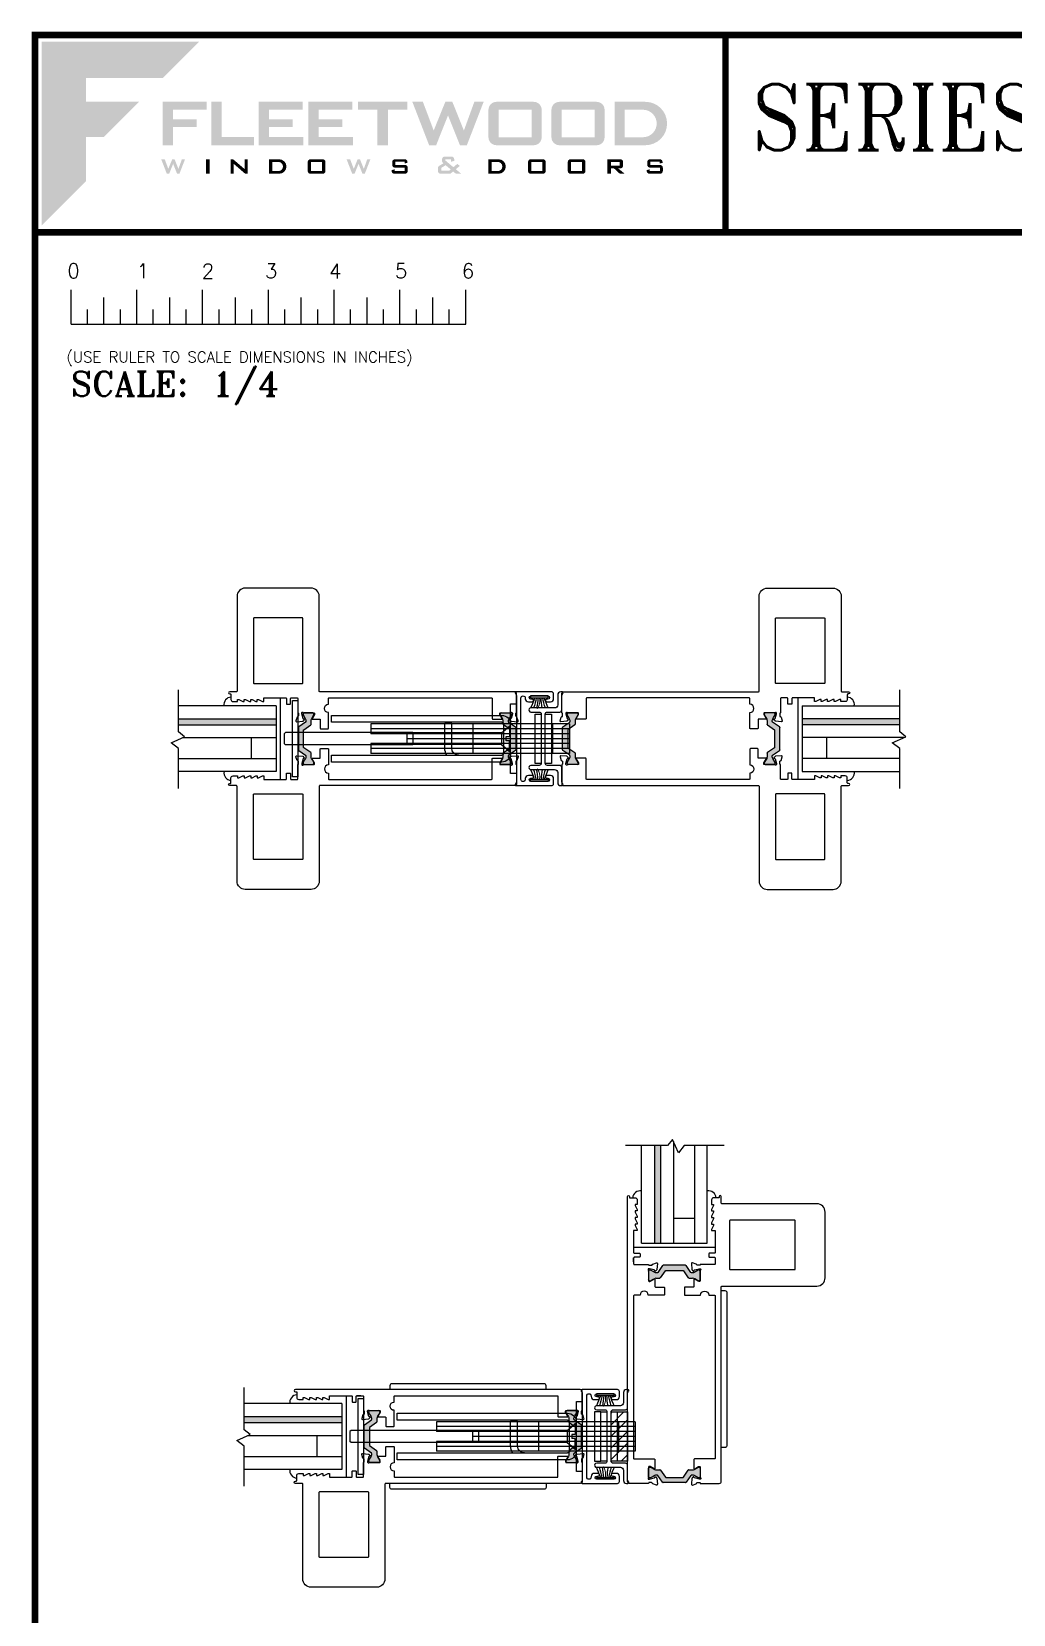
# Model space of a CAD drawing. Extents: x -10.3 to 43.3, y -15.2 to 27.6.
# Drawn here: x -10.29 to 4.63, y 2.08 to 26.14 of the extents above; entities that cross this region are included whole.
import ezdxf
from ezdxf.enums import TextEntityAlignment as Align

# ---------------------------------------------------------------- set-up
doc = ezdxf.new("R2010")
doc.units = 0
doc.header["$LTSCALE"] = 0.25
doc.header["$MEASUREMENT"] = 0
doc.layers.get('0').update_dxf_attribs({"linetype": 'CONTINUOUS'})
for name, color, linetype in [('GLASS-VINYL', 7, 'CONTINUOUS'), ('Hardware', 7, 'CONTINUOUS'), ('I-STRUT', 7, 'CONTINUOUS'), ('SEAL', 7, 'CONTINUOUS'), ('TITLE-BLOCK', 7, 'CONTINUOUS'), ('TITLE_BLOCK', 7, 'CONTINUOUS'), ('TRACK', 7, 'CONTINUOUS'), ('VENT', 5, 'CONTINUOUS')]:
    doc.layers.add(name, color=color, linetype=linetype)
doc.styles.add('ROMANS', font='romans')
doc.styles.add('ROMANT', font='romant')
doc.styles.add('SIMPLEX-050', font='simplex.shx', dxfattribs={"height": 0.05})
doc.styles.add('SIMPLEX-094', font='simplex.shx', dxfattribs={"height": 0.094})
doc.styles.get("Standard").update_dxf_attribs({"font": 'simplex.shx'})

# ---------------------------------------------------------------- blocks, each defined once
blk = doc.blocks.new('*U48')
for centre, radius, start, end in [((-0.303, 1.135), 1.112, 287.4409, 295.9325), ((-0.19, 1.188), 1.16, 280.9256, 288.7507), ((-0.031, 1.124), 1.102, 273.1709, 281.1969), ((-0.031, -1.124), 1.102, 78.8031, 86.8291), ((-0.19, -1.188), 1.16, 71.2493, 79.0744), ((-0.303, -1.135), 1.112, 64.0675, 72.5591)]:
    blk.add_arc(centre, radius, start, end)
at = {"layer": 'SEAL'}
blk.add_lwpolyline([(0, -0.135), (0, 0.135), (0.03, 0.135), (0.03, -0.135)], close=True, dxfattribs=at)
at = {"layer": 'SEAL', "const_width": 0.015}
blk.add_lwpolyline([(0.03, 0, 0.219791), (0.196, 0.034)], format="xyb", dxfattribs=at)
at = {"flags": 9}
for tag, p in [('MANUFACTURER_PART_#', (0, -0.199)), ('FLEETWOOD_PART_#', (-0.001, -0.249))]:
    blk.add_attdef(tag, p, '', height=0.0312, dxfattribs=at)
blk = doc.blocks.new('Yoke Strike Plate')
for points in [[(-0.094, -0.375), (-0.094, 0.375), (0, 0.375), (0, -0.375)], [(0.062, -0.375), (0.062, 0.375), (0.156, 0.375), (0.156, -0.375)]]:
    blk.add_lwpolyline(points, close=True)
blk = doc.blocks.new('3781-1_HP-T_Archetype_Lock_Stile_Component-1')
for points in [[(-4.125, 1.753, 0.414214), (-4.25, 1.628), (-4.25, 0.185, -0.414214), (-4.26, 0.175), (-4.362, 0.175, 1), (-4.362, 0.143), (-4.352, 0.143, -0.414214), (-4.342, 0.133), (-4.342, 0.058, 0.414214), (-4.311, 0.027), (-4.242, 0.027), (-4.242, 0.057), (-4.222, 0.057), (-4.162, 0.027), (-4.142, 0.027), (-4.142, 0.057), (-4.122, 0.057), (-4.062, 0.027), (-4.042, 0.027), (-4.042, 0.057), (-4.022, 0.057), (-3.962, 0.027), (-3.942, 0.027), (-3.942, 0.057), (-3.922, 0.057), (-3.862, 0.027), (-3.842, 0.027), (-3.842, 0.082), (-3.509, 0.082, -0.414214), (-3.499, 0.072), (-3.499, -0.005, 0.414214), (-3.489, -0.015), (-3.447, -0.015, 0.414214), (-3.437, -0.005), (-3.437, 0.072, -0.414214), (-3.427, 0.082), (-3.337, 0.082, -0.414214), (-3.327, 0.072), (-3.327, -0.144, -0.414214), (-3.315, -0.155), (-3.315, -0.19, -0.359508), (-3.325, -0.202, 0.263725), (-3.334, -0.209), (-3.353, -0.264), (-3.353, -0.264, 0.548619), (-3.341, -0.279), (-3.25, -0.271, 0.176327), (-3.243, -0.268), (-3.229, -0.254, 0.57735), (-3.232, -0.241), (-3.236, -0.24, -0.267949), (-3.245, -0.232), (-3.264, -0.159, -0.065543), (-3.264, -0.156), (-3.264, -0.148, -0.6885), (-3.244, -0.14, 0.213422), (-3.235, -0.144), (-3.083, -0.144, -0.414214), (-3.071, -0.155), (-3.071, -0.164, -0.137872), (-3.073, -0.17), (-3.109, -0.229, 0.585524), (-3.102, -0.241), (-2.99, -0.241, -0.414214), (-2.985, -0.246), (-2.985, -0.377, 0.414214), (-2.975, -0.387), (-2.87, -0.387, 0.414214), (-2.86, -0.377), (-2.86, -0.14, -1), (-2.86, -0.015), (-2.86, 0.072, -0.414214), (-2.85, 0.082), (-0.38, 0.082, -0.406968), (-0.37, 0.072), (-0.37, -0.231, 0.414214), (-0.36, -0.241), (-0.225, -0.241, 0.585524), (-0.218, -0.229), (-0.254, -0.17, -0.137872), (-0.256, -0.164), (-0.256, -0.155, -0.414214), (-0.244, -0.144), (-0.092, -0.144, 0.213422), (-0.083, -0.14, -0.6885), (-0.063, -0.148), (-0.063, -0.156, -0.065543), (-0.063, -0.159), (-0.082, -0.232, -0.267949), (-0.091, -0.24), (-0.095, -0.241, 0.57735), (-0.098, -0.254), (-0.084, -0.268, 0.176327), (-0.077, -0.271), (0.014, -0.279, 0.548619), (0.026, -0.264), (0.026, -0.264), (0.007, -0.209, 0.263725), (-0.002, -0.202, -0.359508), (-0.012, -0.19), (-0.012, -0.155, -0.414214), (0, -0.144), (0, 0.144, 0.414214), (-0.031, 0.175), (-2.99, 0.175, -0.414214), (-3, 0.185), (-3, 1.628, 0.414214), (-3.125, 1.753)], [(-3.25, 0.31), (-3.25, 1.29, 0.414214), (-3.26, 1.3), (-3.99, 1.3, 0.414214), (-4, 1.29), (-4, 0.31, 0.414214), (-3.99, 0.3), (-3.26, 0.3, 0.414214)]]:
    blk.add_lwpolyline(points, format="xyb", close=True)
blk = doc.blocks.new('24889_20mmX6mm_Std_I-Strut')
at = {"layer": 'I-STRUT'}
h = blk.add_hatch(color=256, dxfattribs=at)
h.dxf.hatch_style = 1
h.paths.add_polyline_path([(0.252, 0.109, -0.103471), (0.256, 0.112, -0.13774), (0.262, 0.114), (0.276, 0.114, -0.131652), (0.299, 0.108), (0.362, 0.072, 0.131652), (0.366, 0.071), (0.378, 0.071, 0.414214), (0.394, 0.087), (0.394, 0.22, 0.414214), (0.378, 0.236), (0.366, 0.236, 0.131652), (0.362, 0.235), (0.299, 0.199, -0.131652), (0.276, 0.193), (0.221, 0.193, 0.244698), (0.211, 0.188), (0.137, 0.082, -0.244698), (0.131, 0.079), (-0.131, 0.079, -0.244698), (-0.137, 0.082), (-0.211, 0.188, 0.244698), (-0.221, 0.193), (-0.276, 0.193, -0.131652), (-0.299, 0.199), (-0.323, 0.213), (-0.362, 0.235, 0.131652), (-0.366, 0.236), (-0.378, 0.236, 0.414214), (-0.394, 0.22), (-0.394, 0.087, 0.414214), (-0.378, 0.071), (-0.366, 0.071, 0.131652), (-0.362, 0.072), (-0.323, 0.094), (-0.299, 0.108, -0.131652), (-0.276, 0.114), (-0.262, 0.114, -0.244698), (-0.252, 0.109), (-0.179, 0.005, 0.244698), (-0.17, 0), (0.17, 0, 0.244698), (0.179, 0.005)])
for p, q in [((-0.394, 0.087), (-0.394, 0.22)), ((-0.378, 0.236), (-0.366, 0.236)), ((-0.366, 0.071), (-0.378, 0.071)), ((-0.362, 0.235), (-0.323, 0.213)), ((-0.323, 0.094), (-0.362, 0.072)), ((-0.323, 0.213), (-0.299, 0.199)), ((-0.299, 0.108), (-0.323, 0.094)), ((-0.276, 0.193), (-0.221, 0.193)), ((-0.262, 0.114), (-0.276, 0.114)), ((-0.179, 0.005), (-0.252, 0.109)), ((-0.211, 0.188), (-0.137, 0.082)), ((0.17, 0), (-0.17, 0)), ((-0.131, 0.079), (0.131, 0.079)), ((0.137, 0.082), (0.211, 0.188)), ((0.252, 0.109), (0.179, 0.005)), ((0.221, 0.193), (0.276, 0.193)), ((0.276, 0.114), (0.262, 0.114)), ((0.299, 0.199), (0.362, 0.235)), ((0.362, 0.072), (0.299, 0.108)), ((0.366, 0.236), (0.378, 0.236)), ((0.378, 0.071), (0.366, 0.071)), ((0.394, 0.22), (0.394, 0.087))]:
    blk.add_line(p, q, dxfattribs=at)
for centre, radius, start, end in [((-0.378, 0.22), 0.0157, 90, 180), ((-0.378, 0.087), 0.0157, 180, 270), ((-0.366, 0.228), 0.00827, 60, 90), ((-0.366, 0.079), 0.00827, 270, 300), ((-0.276, 0.24), 0.0472, 240, 270), ((-0.276, 0.067), 0.0472, 90, 120), ((-0.262, 0.102), 0.0118, 35, 90), ((-0.221, 0.181), 0.0118, 35, 90), ((-0.17, 0.012), 0.0118, 215, 270), ((-0.131, 0.087), 0.00787, 215, 270), ((0.131, 0.087), 0.00787, 270, 325), ((0.17, 0.012), 0.0118, 270, 325), ((0.221, 0.181), 0.0118, 90, 145), ((0.262, 0.102), 0.0118, 121.3703, 145), ((0.262, 0.102), 0.0118, 90, 121.3703), ((0.276, 0.24), 0.0472, 270, 300), ((0.276, 0.067), 0.0472, 60, 90), ((0.366, 0.228), 0.00827, 90, 120), ((0.366, 0.079), 0.00827, 240, 270), ((0.378, 0.22), 0.0157, 360, 90), ((0.378, 0.087), 0.0157, 270, 360)]:
    blk.add_arc(centre, radius, start, end, dxfattribs=at)
blk = doc.blocks.new('3781-HP2-T-Archetype_Lock_Stile')
at = {"xscale": -1}
blk.add_blockref('3781-1_HP-T_Archetype_Lock_Stile_Component-1', (0.058, 0.538), dxfattribs=at)
for name, p, rotation in [('24889_20mmX6mm_Std_I-Strut', (0.07, 0), 270), ('3781-1_HP-T_Archetype_Lock_Stile_Component-1', (0.058, -0.538), 180)]:
    blk.add_blockref(name, p, dxfattribs=dict(rotation=rotation))
at = {"xscale": -1, "rotation": 90}
blk.add_blockref('24889_20mmX6mm_Std_I-Strut', (3.373, 0), dxfattribs=at)
blk = doc.blocks.new('Archetype_Latch_Thermal')
at = {"layer": 'Hardware'}
for p, q in [((2.803, 0.355), (0.213, 0.355)), ((0.213, 0.25), (2.803, 0.25)), ((2.803, 0.25), (2.803, 0.355)), ((-0.815, 0.225), (2.204, 0.225)), ((-0.815, 0.225), (-0.815, -0.225)), ((-0.815, 0.15), (2.204, 0.15)), ((-0.815, 0.075), (2.204, 0.075)), ((-0.815, 0), (1.652, 0)), ((-0.565, -0.225), (-0.565, 0.225)), ((0.096, 0.193), (0.096, 0.03)), ((0.217, 0.089), (0.096, 0.193)), ((0.096, 0.03), (0.149, 0.03)), ((0.149, 0.03), (0.149, -0.03)), ((0.183, -0.22), (0.183, 0.22)), ((0.217, 0.089), (1.565, 0.089)), ((0.217, 0.089), (0.217, -0.089)), ((0.647, -0.225), (0.647, 0.225)), ((1.078, 0.235), (0.973, 0.235)), ((0.973, -0.145), (0.973, 0.235)), ((1.078, -0.145), (1.078, 0.235)), ((1.565, 0.093), (3.503, 0.093)), ((1.565, 0.093), (1.565, -0.093)), ((1.652, -0.075), (1.652, 0.075)), ((2.204, 0.225), (2.204, 0.075)), ((3.503, 0.093), (3.521, 0.075)), ((3.521, 0.075), (3.521, -0.075)), ((-0.815, -0.075), (2.204, -0.075)), ((-0.815, -0.15), (2.204, -0.15)), ((-0.815, -0.225), (2.204, -0.225)), ((0.096, -0.192), (0.096, -0.03)), ((0.096, -0.03), (0.149, -0.03)), ((0.217, -0.089), (0.096, -0.192)), ((0.217, -0.089), (1.565, -0.089)), ((1.565, -0.093), (3.503, -0.093)), ((2.204, -0.075), (2.204, -0.225)), ((3.503, -0.093), (3.521, -0.075)), ((2.803, -0.25), (0.213, -0.25)), ((0.213, -0.355), (2.803, -0.355)), ((2.803, -0.355), (2.803, -0.25))]:
    blk.add_line(p, q, dxfattribs=at)
at = {"layer": 'Hardware', "ltscale": 0.5}
for p, q in [((0.078, 0.206), (0.171, 0.125)), ((0.171, -0.125), (0.078, -0.205))]:
    blk.add_line(p, q, dxfattribs=at)
at = {"layer": 'Hardware', "ltscale": 0.3}
blk.add_line((0.217, 0), (0.852, 0), dxfattribs=at)
at = {"layer": 'Hardware'}
for points in [[(0.078, 0.531), (-0.012, 0.531), (-0.012, -0.531), (0.078, -0.531)], [(3.315, -0.58), (3.395, -0.58), (3.395, 0.58), (3.315, 0.58)]]:
    blk.add_lwpolyline(points, close=True, dxfattribs=at)
for centre, radius, start, end in [((0.213, 0.22), 0.135, 90, 180), ((0.213, 0.22), 0.03, 90, 180), ((0.213, -0.22), 0.135, 180, 270), ((0.213, -0.22), 0.03, 180, 270), ((0.868, -0.145), 0.105, 270, 360), ((0.868, -0.145), 0.21, 330, 360)]:
    blk.add_arc(centre, radius, start, end, dxfattribs=at)
blk = doc.blocks.new('HP2-T-Archetype-Lock-Stile')
for points in [[(4.398, 2.291, -0.414214), (4.523, 2.166), (4.523, 0.723, 0.414214), (4.533, 0.713), (4.635, 0.713, -1), (4.635, 0.681), (4.625, 0.681, 0.414214), (4.615, 0.671), (4.615, 0.596, -0.414214), (4.584, 0.565), (4.515, 0.565), (4.515, 0.595), (4.495, 0.595), (4.435, 0.565), (4.415, 0.565), (4.415, 0.595), (4.395, 0.595), (4.335, 0.565), (4.315, 0.565), (4.315, 0.595), (4.295, 0.595), (4.235, 0.565), (4.215, 0.565), (4.215, 0.595), (4.195, 0.595), (4.135, 0.565), (4.115, 0.565), (4.115, 0.62), (3.782, 0.62, 0.414214), (3.772, 0.61), (3.772, 0.533, -0.414214), (3.762, 0.523), (3.72, 0.523, -0.414214), (3.71, 0.533), (3.71, 0.61, 0.414214), (3.7, 0.62), (3.61, 0.62, 0.414214), (3.6, 0.61), (3.6, 0.394, 0.414214), (3.589, 0.382), (3.589, 0.348, 0.359508), (3.598, 0.336, -0.263725), (3.607, 0.329), (3.627, 0.274), (3.627, 0.274, -0.548619), (3.615, 0.258), (3.523, 0.266, -0.176327), (3.516, 0.27), (3.502, 0.284, -0.57735), (3.505, 0.297), (3.51, 0.298, 0.267949), (3.518, 0.306), (3.537, 0.378, 0.065543), (3.538, 0.381), (3.538, 0.39, 0.6885), (3.517, 0.398, -0.213422), (3.509, 0.394), (3.356, 0.394, 0.414214), (3.345, 0.382), (3.345, 0.374, 0.137872), (3.346, 0.368), (3.382, 0.309, -0.585524), (3.376, 0.297), (3.263, 0.297, 0.414214), (3.258, 0.292), (3.258, 0.161, -0.414214), (3.248, 0.151), (3.143, 0.151, -0.414214), (3.133, 0.161), (3.133, 0.398, 1), (3.133, 0.523), (3.133, 0.61, 0.414214), (3.123, 0.62), (0.653, 0.62, 0.406968), (0.643, 0.61), (0.643, 0.307, -0.414214), (0.633, 0.297), (0.498, 0.297, -0.585524), (0.491, 0.309), (0.527, 0.368, 0.137872), (0.529, 0.374), (0.529, 0.382, 0.414214), (0.517, 0.394), (0.365, 0.394, -0.213422), (0.356, 0.398, 0.6885), (0.336, 0.39), (0.336, 0.381, 0.065543), (0.336, 0.378), (0.356, 0.306, 0.267949), (0.364, 0.298), (0.368, 0.297, -0.57735), (0.372, 0.284), (0.358, 0.27, -0.176327), (0.351, 0.266), (0.259, 0.258, -0.548619), (0.247, 0.274), (0.247, 0.274), (0.267, 0.329, -0.263725), (0.276, 0.336, 0.359508), (0.285, 0.348), (0.285, 0.382, 0.414214), (0.273, 0.394), (0.273, 0.682, -0.414214), (0.305, 0.713), (3.263, 0.713, 0.414214), (3.273, 0.723), (3.273, 2.166, -0.414214), (3.398, 2.291)], [(3.523, 0.848), (3.523, 1.828, -0.414214), (3.533, 1.838), (4.263, 1.838, -0.414214), (4.273, 1.828), (4.273, 0.848, -0.414214), (4.263, 0.838), (3.533, 0.838, -0.414214)], [(4.398, -2.291, 0.414214), (4.523, -2.166), (4.523, -0.723, -0.414214), (4.533, -0.713), (4.635, -0.713, 1), (4.635, -0.681), (4.625, -0.681, -0.414214), (4.615, -0.671), (4.615, -0.596, 0.414214), (4.584, -0.565), (4.515, -0.565), (4.515, -0.595), (4.495, -0.595), (4.435, -0.565), (4.415, -0.565), (4.415, -0.595), (4.395, -0.595), (4.335, -0.565), (4.315, -0.565), (4.315, -0.595), (4.295, -0.595), (4.235, -0.565), (4.215, -0.565), (4.215, -0.595), (4.195, -0.595), (4.135, -0.565), (4.115, -0.565), (4.115, -0.62), (3.782, -0.62, -0.414214), (3.772, -0.61), (3.772, -0.533, 0.414214), (3.762, -0.523), (3.72, -0.523, 0.414214), (3.71, -0.533), (3.71, -0.61, -0.414214), (3.7, -0.62), (3.61, -0.62, -0.414214), (3.6, -0.61), (3.6, -0.394, -0.414214), (3.589, -0.382), (3.589, -0.348, -0.359508), (3.598, -0.336, 0.263725), (3.607, -0.329), (3.627, -0.274), (3.627, -0.274, 0.548619), (3.615, -0.258), (3.523, -0.266, 0.176327), (3.516, -0.27), (3.502, -0.284, 0.57735), (3.505, -0.297), (3.51, -0.298, -0.267949), (3.518, -0.306), (3.537, -0.378, -0.065543), (3.538, -0.381), (3.538, -0.39, -0.6885), (3.517, -0.398, 0.213422), (3.509, -0.394), (3.356, -0.394, -0.414214), (3.345, -0.382), (3.345, -0.374, -0.137872), (3.346, -0.368), (3.382, -0.309, 0.585524), (3.376, -0.297), (3.263, -0.297, -0.414214), (3.258, -0.292), (3.258, -0.16, 0.414214), (3.248, -0.15), (3.143, -0.15, 0.414214), (3.133, -0.16), (3.133, -0.397, -1), (3.133, -0.522), (3.133, -0.61, -0.414214), (3.123, -0.62), (0.653, -0.62, -0.406968), (0.643, -0.61), (0.643, -0.307, 0.414214), (0.633, -0.297), (0.498, -0.297, 0.585524), (0.491, -0.309), (0.527, -0.368, -0.137872), (0.529, -0.374), (0.529, -0.382, -0.414214), (0.517, -0.394), (0.365, -0.394, 0.213422), (0.356, -0.398, -0.6885), (0.336, -0.39), (0.336, -0.381, -0.065543), (0.336, -0.378), (0.356, -0.306, -0.267949), (0.364, -0.298), (0.368, -0.297, 0.57735), (0.372, -0.284), (0.358, -0.27, 0.176327), (0.351, -0.266), (0.259, -0.258, 0.548619), (0.247, -0.274), (0.247, -0.274), (0.267, -0.329, 0.263725), (0.276, -0.336, -0.359508), (0.285, -0.348), (0.285, -0.382, -0.414214), (0.273, -0.394), (0.273, -0.682, 0.414214), (0.305, -0.713), (3.263, -0.713, -0.414214), (3.273, -0.723), (3.273, -2.166, 0.414214), (3.398, -2.291)], [(3.523, -0.848), (3.523, -1.828, 0.414214), (3.533, -1.838), (4.263, -1.838, 0.414214), (4.273, -1.828), (4.273, -0.848, 0.414214), (4.263, -0.838), (3.533, -0.838, 0.414214)]]:
    blk.add_lwpolyline(points, format="xyb", close=True)
blk.add_blockref('Archetype_Latch_Thermal', (0.285, 0))
at = {"layer": 'I-STRUT', "xscale": -1, "rotation": 270}
blk.add_blockref('24889_20mmX6mm_Std_I-Strut', (0.285, 0), dxfattribs=at)
at = {"layer": 'I-STRUT', "rotation": 90.00000000000001}
blk.add_blockref('24889_20mmX6mm_Std_I-Strut', (3.59, 0), dxfattribs=at)
blk = doc.blocks.new('HP2-T-Archetype-Meeting-Stiles')
blk.add_lwpolyline([(-0.125, 0.651), (0.135, 0.651, -1), (0.135, 0.601), (0.115, 0.601, 1.000009), (0.115, 0.561), (0.174, 0.561, 0.414214), (0.22, 0.607), (0.22, 0.682, 0.414214), (0.189, 0.713), (-0.349, 0.713, 0.650938), (-0.36, 0.688, -0.186452), (-0.344, 0.646), (-0.344, 0), (-0.344, -0.646, -0.186452), (-0.36, -0.688, 0.650938), (-0.349, -0.713), (0.189, -0.713, 0.414214), (0.22, -0.682), (0.22, -0.607, 0.414214), (0.174, -0.561), (0.115, -0.561, 1.000009), (0.115, -0.601), (0.135, -0.601, -1), (0.135, -0.651), (-0.125, -0.651, -1), (-0.125, -0.601), (-0.105, -0.601, 1.000009), (-0.105, -0.561), (-0.164, -0.561, 0.414214), (-0.21, -0.607), (-0.21, -0.618, -1), (-0.276, -0.618), (-0.276, 0.618, -1), (-0.21, 0.618), (-0.21, 0.607, 0.414214), (-0.164, 0.561), (-0.105, 0.561, 1.000009), (-0.105, 0.601), (-0.125, 0.601, -1), (-0.125, 0.651)], format="xyb")
blk.add_lwpolyline([(-0.125, -0.468), (0.236, -0.468, -0.414214), (0.282, -0.514), (0.282, -0.667, 0.414214), (0.328, -0.713), (0.349, -0.713, 0.650938), (0.36, -0.688, -0.186452), (0.344, -0.646), (0.344, -0.437, 0.414214), (0.313, -0.406), (0.125, -0.406, -0.414214), (0.094, -0.375), (0.094, 0.375, -0.414214), (0.125, 0.406), (0.313, 0.406, 0.414214), (0.344, 0.437), (0.344, 0.646, -0.186452), (0.36, 0.688, 0.650938), (0.349, 0.713), (0.328, 0.713, 0.414214), (0.282, 0.667), (0.282, 0.514, -0.414214), (0.236, 0.468), (-0.125, 0.468, 1.000007), (-0.125, 0.406), (0.001, 0.406, -0.414214), (0.032, 0.375), (0.032, -0.375, -0.414214), (0.001, -0.406), (-0.125, -0.406, 1.000007)], format="xyb", close=True)
at = {"xscale": -1}
blk.add_blockref('HP2-T-Archetype-Lock-Stile', (-0.07, 0), dxfattribs=at)
blk.add_blockref('3781-HP2-T-Archetype_Lock_Stile', (0.286, 0))
at = {"layer": 'Hardware'}
blk.add_blockref('Yoke Strike Plate', (0.032, 0), dxfattribs=at)
at = {"layer": 'SEAL', "xscale": -1, "rotation": 90}
blk.add_blockref('*U48', (0.005, 0.651), dxfattribs=at)
at = {"layer": 'SEAL', "rotation": 90}
blk.add_blockref('*U48', (0.005, -0.651), dxfattribs=at)
blk = doc.blocks.new('Quarter')
for p, q in [((0.1374, -0.3495), (0.1374, -0.2192)), ((0.3874, -0.3495), (0.3874, -0.2192)), ((0.6374, -0.3495), (0.6374, -0.2192)), ((0.8874, -0.3495), (0.8874, -0.2192)), ((1.1374, -0.3495), (1.1374, -0.2192)), ((1.3874, -0.3495), (1.3874, -0.2192)), ((1.6374, -0.3495), (1.6374, -0.2192)), ((0.1999, -0.3495), (0.1999, -0.2941)), ((0.2624, -0.3495), (0.2624, -0.2486)), ((0.3249, -0.3495), (0.3249, -0.2941)), ((0.4499, -0.3495), (0.4499, -0.2941)), ((0.5124, -0.3495), (0.5124, -0.2486)), ((0.5749, -0.3495), (0.5749, -0.2941)), ((0.6999, -0.3495), (0.6999, -0.2941)), ((0.7624, -0.3495), (0.7624, -0.2486)), ((0.8249, -0.3495), (0.8249, -0.2941)), ((0.9499, -0.3495), (0.9499, -0.2941)), ((1.0124, -0.3495), (1.0124, -0.2486)), ((1.0749, -0.3495), (1.0749, -0.2941)), ((1.1999, -0.3495), (1.1999, -0.2941)), ((1.2624, -0.3495), (1.2624, -0.2486)), ((1.3249, -0.3495), (1.3249, -0.2941)), ((1.4499, -0.3495), (1.4499, -0.2941)), ((1.5124, -0.3495), (1.5124, -0.2486)), ((1.5749, -0.3495), (1.5749, -0.2941)), ((0.1374, -0.3495), (1.6374, -0.3495))]:
    blk.add_line(p, q)
for s, p in [('0', (0.1234, -0.1743)), ('1', (0.3873, -0.1743)), ('3', (0.8742, -0.1743)), ('5', (1.3682, -0.1743)), ('6', (1.6226, -0.1743)), ('2', (0.6341, -0.1754)), ('4', (1.1178, -0.1754))]:
    blk.add_text(s, height=0.055).set_placement(p)
at = {"style": 'ROMANS'}
blk.add_text('(USE RULER TO SCALE DIMENSIONS IN INCHES)', height=0.041147, dxfattribs=at).set_placement((0.1199, -0.4949))
blk = doc.blocks.new('Fleetwood_Logo_6-10-15')
h = blk.add_hatch(color=154)
h.dxf.hatch_style = 1
h.paths.add_polyline_path([(0.2526, -0.0017), (0.0019, -0.0017), (0.0019, -0.2942), (0.0725, -0.2236), (0.0725, -0.1535), (0.1007, -0.1535), (0.1567, -0.0976), (0.0725, -0.0976), (0.0725, -0.0596), (0.1946, -0.0596)])
h = blk.add_hatch(color=251)
h.dxf.hatch_style = 1
h.paths.add_polyline_path([(0.2487, -0.1256), (0.2112, -0.1256), (0.2112, -0.1102), (0.2647, -0.1102), (0.2647, -0.0976), (0.1946, -0.0976), (0.1946, -0.1667), (0.2112, -0.1667), (0.2112, -0.1377), (0.2487, -0.1377)])
h = blk.add_hatch(color=251)
h.dxf.hatch_style = 1
h.paths.add_polyline_path([(0.2886, -0.0976), (0.272, -0.0976), (0.272, -0.1667), (0.3401, -0.1667), (0.3401, -0.1535), (0.2886, -0.1535)])
h = blk.add_hatch(color=251)
h.dxf.hatch_style = 1
h.paths.add_polyline_path([(0.4175, -0.0976), (0.3474, -0.0976), (0.3474, -0.1667), (0.4185, -0.1667), (0.4185, -0.1534), (0.364, -0.1534), (0.364, -0.1377), (0.4015, -0.1377), (0.4015, -0.1256), (0.364, -0.1256), (0.364, -0.1102), (0.4175, -0.1102)])
h = blk.add_hatch(color=251)
h.dxf.hatch_style = 1
h.paths.add_polyline_path([(0.4965, -0.0976), (0.4264, -0.0976), (0.4264, -0.1667), (0.4975, -0.1667), (0.4975, -0.1534), (0.443, -0.1534), (0.443, -0.1377), (0.4804, -0.1377), (0.4804, -0.1256), (0.443, -0.1256), (0.443, -0.1102), (0.4965, -0.1102)])
h = blk.add_hatch(color=251)
h.dxf.hatch_style = 1
h.paths.add_polyline_path([(0.5842, -0.0976), (0.5054, -0.0976), (0.5054, -0.1102), (0.5365, -0.1102), (0.5365, -0.1667), (0.5531, -0.1667), (0.5531, -0.1102), (0.5842, -0.1102)])
h = blk.add_hatch(color=251)
h.dxf.hatch_style = 1
h.paths.add_polyline_path([(0.6089, -0.0976), (0.5921, -0.0976), (0.6188, -0.1667), (0.63, -0.1667), (0.6489, -0.1192), (0.6679, -0.1667), (0.6789, -0.1667), (0.7056, -0.0976), (0.6908, -0.0976), (0.6742, -0.1433), (0.6558, -0.0976), (0.6446, -0.0976), (0.6261, -0.1433)])
h = blk.add_hatch(color=251)
h.dxf.hatch_style = 1
h.paths.add_polyline_path([(0.7853, -0.0976), (0.726, -0.0976, 0.414214), (0.7133, -0.1102), (0.7133, -0.154, 0.414214), (0.726, -0.1667), (0.7853, -0.1667, 0.414214), (0.798, -0.154), (0.798, -0.1102, 0.414214)])
h.paths.add_polyline_path([(0.7819, -0.1102), (0.7819, -0.154), (0.7294, -0.154), (0.7294, -0.1102)], flags=16)
h = blk.add_hatch(color=251)
h.dxf.hatch_style = 1
h.paths.add_polyline_path([(0.8856, -0.0976), (0.8262, -0.0976, 0.414214), (0.8136, -0.1102), (0.8136, -0.154, 0.414214), (0.8262, -0.1667), (0.8856, -0.1667, 0.414214), (0.8982, -0.154), (0.8982, -0.1102, 0.414214)])
h.paths.add_polyline_path([(0.8822, -0.1102), (0.8822, -0.154), (0.8296, -0.154), (0.8296, -0.1102)], flags=16)
h = blk.add_hatch(color=251)
h.dxf.hatch_style = 1
h.paths.add_polyline_path([(0.9632, -0.0976), (0.914, -0.0976), (0.914, -0.1667), (0.9632, -0.1667, 1)])
h.paths.add_polyline_path([(0.9301, -0.1102), (0.9593, -0.1102, -1), (0.9593, -0.154), (0.9301, -0.154)], flags=16)
h = blk.add_hatch(color=7)
h.dxf.hatch_style = 1
h.paths.add_polyline_path([(0.2301, -0.1891), (0.2251, -0.1891), (0.2196, -0.2043), (0.2134, -0.1891), (0.2097, -0.1891), (0.2035, -0.2043), (0.1978, -0.1891), (0.1922, -0.1891), (0.2011, -0.2121), (0.2048, -0.2121), (0.2112, -0.1963), (0.2175, -0.2121), (0.2212, -0.2121)])
h = blk.add_hatch(color=7)
h.dxf.hatch_style = 1
h.paths.add_polyline_path([(0.2691, -0.1891), (0.2637, -0.1891), (0.2637, -0.2118), (0.2637, -0.2121), (0.2691, -0.2121)])
h = blk.add_hatch(color=7)
h.dxf.hatch_style = 1
h.paths.add_polyline_path([(0.3077, -0.1964), (0.3259, -0.2121), (0.3298, -0.2121), (0.3298, -0.1891), (0.325, -0.1891), (0.325, -0.2047), (0.3067, -0.1891), (0.3029, -0.1891), (0.3029, -0.2121), (0.3077, -0.2121)])
h = blk.add_hatch(color=7)
h.dxf.hatch_style = 1
h.paths.add_polyline_path([(0.3801, -0.1891), (0.3637, -0.1891), (0.3637, -0.2121), (0.3801, -0.2121, 1)])
h.paths.add_polyline_path([(0.3691, -0.2079), (0.3691, -0.1933), (0.3788, -0.1933, -1), (0.3788, -0.2079)], flags=16)
h = blk.add_hatch(color=7)
h.dxf.hatch_style = 1
h.paths.add_polyline_path([(0.4537, -0.2079), (0.4537, -0.1933, 0.414214), (0.4495, -0.1891), (0.4297, -0.1891, 0.414214), (0.4255, -0.1933), (0.4255, -0.2079, 0.414214), (0.4297, -0.2121), (0.4495, -0.2121, 0.414214)])
h.paths.add_polyline_path([(0.4308, -0.2079), (0.4308, -0.1933), (0.4484, -0.1933), (0.4484, -0.2079)], flags=16)
h = blk.add_hatch(color=7)
h.dxf.hatch_style = 1
h.paths.add_polyline_path([(0.5253, -0.1891), (0.5203, -0.1891), (0.5148, -0.2043), (0.5087, -0.1891), (0.5049, -0.1891), (0.4988, -0.2043), (0.493, -0.1891), (0.4874, -0.1891), (0.4963, -0.2121), (0.5001, -0.2121), (0.5064, -0.1963), (0.5127, -0.2121), (0.5164, -0.2121)])
h = blk.add_hatch(color=7)
h.dxf.hatch_style = 1
h.paths.add_polyline_path([(0.5801, -0.1891), (0.5643, -0.1891, 0.414214), (0.56, -0.1933), (0.56, -0.1981, 0.414214), (0.5643, -0.2024), (0.58, -0.2024), (0.58, -0.2078), (0.5637, -0.2078), (0.5637, -0.2052), (0.5591, -0.2062), (0.5591, -0.2078, 0.414214), (0.5634, -0.2121), (0.5805, -0.2121, 0.414214), (0.5848, -0.2078), (0.5848, -0.2024, 0.414214), (0.5805, -0.1982), (0.5648, -0.1982), (0.5648, -0.193), (0.5798, -0.193), (0.5798, -0.1958), (0.5843, -0.1948), (0.5843, -0.1933, 0.414214)])
h = blk.add_hatch(color=7)
h.dxf.hatch_style = 1
h.paths.add_polyline_path([(0.645, -0.1913, -0.222262), (0.6447, -0.1906), (0.6447, -0.1892), (0.6535, -0.1892), (0.6535, -0.193), (0.6587, -0.1918), (0.6587, -0.189, 0.414214), (0.6544, -0.1847), (0.6437, -0.1847, 0.414214), (0.6394, -0.189), (0.6394, -0.1922, 0.222262), (0.6407, -0.1948), (0.6415, -0.1955), (0.6345, -0.1998, 0.260684), (0.6329, -0.2027), (0.6329, -0.2078, 0.414214), (0.6372, -0.2121), (0.6514, -0.2121, 0.17577), (0.6536, -0.2113), (0.657, -0.2085), (0.6614, -0.2121), (0.6699, -0.2121), (0.6613, -0.2049), (0.6676, -0.1997), (0.6637, -0.1964), (0.6574, -0.2017)])
h.paths.add_polyline_path([(0.6532, -0.2052), (0.6509, -0.2072, -0.17577), (0.6502, -0.2074), (0.6382, -0.2074), (0.6382, -0.2033, -0.260684), (0.6387, -0.2025), (0.6451, -0.1985)], flags=16)
h = blk.add_hatch(color=7)
h.dxf.hatch_style = 1
h.paths.add_polyline_path([(0.7294, -0.1891), (0.713, -0.1891), (0.713, -0.2121), (0.7294, -0.2121, 1)])
h.paths.add_polyline_path([(0.7184, -0.2079), (0.7184, -0.1933), (0.7281, -0.1933, -1), (0.7281, -0.2079)], flags=16)
h = blk.add_hatch(color=7)
h.dxf.hatch_style = 1
h.paths.add_polyline_path([(0.8045, -0.2079), (0.8045, -0.1933, 0.414214), (0.8003, -0.1891), (0.7805, -0.1891, 0.414214), (0.7763, -0.1933), (0.7763, -0.2079, 0.414214), (0.7805, -0.2121), (0.8003, -0.2121, 0.414214)])
h.paths.add_polyline_path([(0.7816, -0.2079), (0.7816, -0.1933), (0.7992, -0.1933), (0.7992, -0.2079)], flags=16)
h = blk.add_hatch(color=7)
h.dxf.hatch_style = 1
h.paths.add_polyline_path([(0.8678, -0.2079), (0.8678, -0.1933, 0.414214), (0.8636, -0.1891), (0.8438, -0.1891, 0.414214), (0.8396, -0.1933), (0.8396, -0.2079, 0.414214), (0.8438, -0.2121), (0.8636, -0.2121, 0.414214)])
h.paths.add_polyline_path([(0.8449, -0.2079), (0.8449, -0.1933), (0.8624, -0.1933), (0.8624, -0.2079)], flags=16)
h = blk.add_hatch(color=7)
h.dxf.hatch_style = 1
h.paths.add_polyline_path([(0.9277, -0.1993), (0.9277, -0.1933, 0.414214), (0.9235, -0.1891), (0.9028, -0.1891), (0.9028, -0.2121), (0.9082, -0.2121), (0.9082, -0.2035), (0.9131, -0.2035), (0.9224, -0.2121), (0.9303, -0.2121), (0.9197, -0.2035), (0.9235, -0.2035, 0.414214)])
h.paths.add_polyline_path([(0.9082, -0.1993), (0.9082, -0.1933), (0.9214, -0.1933, -0.414214), (0.9224, -0.1943), (0.9224, -0.1983, -0.414214), (0.9214, -0.1993)], flags=16)
h = blk.add_hatch(color=7)
h.dxf.hatch_style = 1
h.paths.add_polyline_path([(0.9867, -0.1982), (0.971, -0.1982), (0.971, -0.193), (0.9859, -0.193), (0.9859, -0.1958), (0.9905, -0.1948), (0.9905, -0.1933, 0.414214), (0.9863, -0.1891), (0.9705, -0.1891, 0.414214), (0.9662, -0.1933), (0.9662, -0.1981, 0.414214), (0.9705, -0.2024), (0.9862, -0.2024), (0.9862, -0.2078), (0.9699, -0.2078), (0.9699, -0.2052), (0.9653, -0.2062), (0.9653, -0.2078, 0.414214), (0.9696, -0.2121), (0.9867, -0.2121, 0.414214), (0.991, -0.2078), (0.991, -0.2024, 0.414214)])
blk = doc.blocks.new('A-SIZE_P_QS')
at = {"const_width": 0.025}
blk.add_lwpolyline([(7.751, 0.5), (7.751, 10.312), (0.313, 10.312), (0.313, 0), (5.501, 0), (5.501, 0.5)], close=True, dxfattribs=at)
for points in [[(2.938, 10.312), (2.938, 9.562)], [(0.313, 9.562), (7.751, 9.562)]]:
    blk.add_lwpolyline(points, dxfattribs=at)
at = {"xscale": 2.387023416083395, "yscale": 2.387023416083395, "zscale": 2.387023416083395}
blk.add_blockref('Fleetwood_Logo_6-10-15', (0.3343, 10.2907), dxfattribs=at)
blk.add_blockref('Quarter', (0.313, 9.562))
for tag, p, style in [('DWG_NO', (6.3463, 10.0838), 'SIMPLEX-094'), ('DATE', (6.0774, 9.7038), 'SIMPLEX-094'), ('SCALE', (0.9876, 8.9392), 'ROMANT')]:
    blk.add_attdef(tag, p, '', height=0.094, dxfattribs=dict(style=style))
for tag, height, style, width, p, p2 in [('DWG_NO_F', 0.094, 'SIMPLEX-094', 1.745692, (6.3468, 10.0837), (7.683, 10.0837)), ('PRODUCT', 0.25, 'ROMANT', 1.349007, (3.038, 9.812), (5.463, 9.812)), ('PRODUCT', 0.16, 'SIMPLEX-050', 20.447274, (5.57, 0.1665), (7.751, 0.1665))]:
    blk.add_attdef(tag, text='', height=height, dxfattribs=dict(style=style, width=width)).set_placement(p, p2, align=Align.FIT)
at = {"layer": 'TITLE_BLOCK', "style": 'ROMANT'}
blk.add_text('SCALE:', height=0.094, dxfattribs=at).set_placement((0.4495, 8.9392))
blk = doc.blocks.new('3776-1_Lock_Stile_Component-1')
blk.add_lwpolyline([(-3.369, -0.082), (-3.427, -0.082), (-3.337, -0.082, 0.414214), (-3.327, -0.072), (-3.327, 0.144, 0.414214), (-3.315, 0.155), (-3.315, 0.19, 0.359508), (-3.325, 0.202, -0.263725), (-3.334, 0.209), (-3.353, 0.264), (-3.353, 0.264, -0.548619), (-3.341, 0.279), (-3.25, 0.271, -0.176327), (-3.243, 0.268), (-3.229, 0.254, -0.57735), (-3.232, 0.241), (-3.236, 0.24, 0.267949), (-3.245, 0.232), (-3.264, 0.159, 0.065543), (-3.264, 0.156), (-3.264, 0.148, 0.6885), (-3.244, 0.14, -0.213422), (-3.235, 0.144), (-3.083, 0.144, 0.414214), (-3.071, 0.155), (-3.071, 0.164, 0.137872), (-3.073, 0.17), (-3.109, 0.229, -0.585524), (-3.102, 0.241), (-2.995, 0.241, 0.414214), (-2.985, 0.251), (-2.985, 0.377, -0.414214), (-2.975, 0.387), (-2.87, 0.387, -0.414214), (-2.86, 0.377), (-2.86, 0.14, 1), (-2.86, 0.015), (-2.86, -0.072, 0.414214), (-2.85, -0.082), (-0.38, -0.082, 0.406968), (-0.37, -0.072), (-0.37, 0.231, -0.414214), (-0.36, 0.241), (-0.225, 0.241, -0.585524), (-0.218, 0.229), (-0.254, 0.17, 0.137872), (-0.256, 0.164), (-0.256, 0.155, 0.414214), (-0.244, 0.144), (-0.092, 0.144, -0.213422), (-0.083, 0.14, 0.6885), (-0.063, 0.148), (-0.063, 0.156, 0.065543), (-0.063, 0.159), (-0.082, 0.232, 0.267949), (-0.091, 0.24), (-0.095, 0.241, -0.57735), (-0.098, 0.254), (-0.084, 0.268, -0.176327), (-0.077, 0.271), (0.014, 0.279, -0.548619), (0.026, 0.264), (0.026, 0.264), (0.007, 0.209, -0.263725), (-0.002, 0.202, 0.359508), (-0.012, 0.19), (-0.012, 0.155, 0.414214), (0, 0.144), (0, -0.144, -0.414214), (-0.031, -0.175), (-4.362, -0.175, -1), (-4.362, -0.143), (-4.342, -0.143), (-4.342, -0.058, -0.414214), (-4.311, -0.027), (-4.242, -0.027), (-4.242, -0.057), (-4.222, -0.057), (-4.162, -0.027), (-4.142, -0.027), (-4.142, -0.057), (-4.122, -0.057), (-4.062, -0.027), (-4.042, -0.027), (-4.042, -0.057), (-4.022, -0.057), (-3.962, -0.027), (-3.942, -0.027), (-3.942, -0.057), (-3.922, -0.057), (-3.862, -0.027), (-3.842, -0.027), (-3.842, -0.082), (-3.509, -0.082, 0.414214), (-3.499, -0.072), (-3.499, 0.005, -0.414214), (-3.489, 0.015), (-3.447, 0.015, -0.414214), (-3.437, 0.005), (-3.437, -0.072, 0.414214), (-3.427, -0.082)], format="xyb")
blk = doc.blocks.new('3782-HP1-T-Archetype_Lock_Stile')
for name, p, rotation in [('3776-1_Lock_Stile_Component-1', (0.058, 0.538), 180), ('24889_20mmX6mm_Std_I-Strut', (0.07, 0), 270), ('3781-1_HP-T_Archetype_Lock_Stile_Component-1', (0.058, -0.538), 180)]:
    blk.add_blockref(name, p, dxfattribs=dict(rotation=rotation))
at = {"xscale": -1, "rotation": 90}
blk.add_blockref('24889_20mmX6mm_Std_I-Strut', (3.373, 0), dxfattribs=at)
blk = doc.blocks.new('Flush_Pull_Archetype')
at = {"layer": 'Hardware'}
for p, q in [((-2.926, 0.773), (-2.926, 0.713)), ((-0.581, 0.803), (-2.896, 0.803)), ((-0.551, 0.713), (-0.551, 0.773))]:
    blk.add_line(p, q, dxfattribs=at)
for centre, start, end in [((-2.896, 0.773), 90, 180), ((-0.581, 0.773), 0, 90)]:
    blk.add_arc(centre, 0.03, start, end, dxfattribs=at)
blk = doc.blocks.new('Flush_Pulls_Archetype')
at = {"layer": 'Hardware'}
blk.add_blockref('Flush_Pull_Archetype', (0, 0), dxfattribs=at)
at = {"layer": 'Hardware', "xscale": -1, "rotation": 180}
blk.add_blockref('Flush_Pull_Archetype', (0, 0), dxfattribs=at)
blk = doc.blocks.new('HP1-T-Archetype-Lock-Stile')
at = {"xscale": -1}
blk.add_blockref('Flush_Pulls_Archetype', (0.273, 0), dxfattribs=at)
for name, p in [('Archetype_Latch_Thermal', (0.285, 0)), ('3782-HP1-T-Archetype_Lock_Stile', (0.216, 0))]:
    blk.add_blockref(name, p)

msp = doc.modelspace()

# ---------------------------------------------------------------- hatches: boundary and pattern name
for points in [[(-8.06, 15.696), (-6.575, 15.696), (-6.575, 15.606), (-8.06, 15.606)], [(2.907, 15.696), (1.422, 15.696), (1.422, 15.606), (2.907, 15.606)], [(-0.823, 9.21), (-0.823, 7.725), (-0.733, 7.725), (-0.733, 9.21)], [(-7.06, 5.086), (-5.575, 5.086), (-5.575, 4.996), (-7.06, 4.996)]]:
    msp.add_hatch(color=256).paths.add_polyline_path(points)
h = msp.add_hatch()
h.set_pattern_fill('ANSI31', color=256)
h.set_pattern_definition([(45, (-670.58024, -1248.73527), (-0.088388348, 0.088388348), [])])
h.paths.add_polyline_path([(-1.233, 4.408), (-1.483, 4.408), (-1.483, 5.158), (-1.233, 5.158)])

# ---------------------------------------------------------------- linework, layer by layer
at = {"color": 5}
msp.add_lwpolyline([(-1.701, 5.434), (-1.441, 5.434, -1), (-1.441, 5.384), (-1.461, 5.384, 1.000009), (-1.461, 5.344), (-1.402, 5.344, 0.414214), (-1.356, 5.39), (-1.356, 5.465, 0.414214), (-1.387, 5.496), (-1.925, 5.496, 0.650938), (-1.936, 5.471, -0.186452), (-1.92, 5.43), (-1.92, 4.783), (-1.92, 4.137, -0.186452), (-1.936, 4.096, 0.650938), (-1.925, 4.07), (-1.387, 4.07, 0.414214), (-1.356, 4.101), (-1.356, 4.176, 0.414214), (-1.402, 4.222), (-1.461, 4.222, 1.000009), (-1.461, 4.182), (-1.441, 4.182, -1), (-1.441, 4.132), (-1.701, 4.132, -1), (-1.701, 4.182), (-1.681, 4.182, 1.000009), (-1.681, 4.222), (-1.74, 4.222, 0.414214), (-1.786, 4.176), (-1.786, 4.165, -1), (-1.852, 4.165), (-1.852, 5.401, -1), (-1.786, 5.401), (-1.786, 5.39, 0.414214), (-1.74, 5.344), (-1.681, 5.344, 1.000009), (-1.681, 5.384), (-1.701, 5.384, -1), (-1.701, 5.434)], format="xyb", dxfattribs=at)
msp.add_lwpolyline([(-1.702, 4.315), (-1.341, 4.315, -0.414214), (-1.295, 4.269), (-1.295, 4.116, 0.414214), (-1.249, 4.07), (-1.228, 4.07, 0.650938), (-1.217, 4.096, -0.186452), (-1.233, 4.137), (-1.233, 4.346, 0.414214), (-1.264, 4.377), (-1.452, 4.377, -0.414214), (-1.483, 4.408), (-1.483, 5.158, -0.414214), (-1.452, 5.189), (-1.264, 5.189, 0.414214), (-1.233, 5.22), (-1.233, 5.43, -0.186452), (-1.217, 5.471, 0.650938), (-1.228, 5.496), (-1.249, 5.496, 0.414214), (-1.295, 5.45), (-1.295, 5.297, -0.414214), (-1.341, 5.251), (-1.702, 5.251, 1.000007), (-1.702, 5.189), (-1.576, 5.189, -0.414214), (-1.545, 5.158), (-1.545, 4.408, -0.414214), (-1.576, 4.377), (-1.702, 4.377, 1.000007)], format="xyb", close=True, dxfattribs=at)
for points in [[(-1.734, 4.408), (-1.639, 4.408), (-1.639, 5.158), (-1.734, 5.158)], [(-1.233, 4.408), (-1.483, 4.408), (-1.483, 5.158), (-1.233, 5.158)]]:
    msp.add_lwpolyline(points, close=True)
for centre, start, end in [((-7.253, 15.911), 94.6227, 189.241), ((2.1, 15.911), 350.759, 85.3773), ((-7.253, 14.874), 170.759, 265.3773), ((2.1, 14.874), 274.6227, 9.241), ((-1.039, 8.403), 80.759, 175.3773), ((-0.001, 8.403), 4.6227, 99.241), ((-6.253, 5.302), 94.6227, 189.241), ((-6.253, 4.265), 170.759, 265.3773)]:
    msp.add_arc(centre, 0.116, start, end)
at = {"layer": 'GLASS-VINYL', "color": 7}
for p, q in [((-6.575, 15.893), (-8.06, 15.893)), ((-6.575, 15.893), (-6.575, 14.893)), ((-6.512, 16.013), (-6.512, 14.773)), ((1.359, 16.013), (1.359, 14.773)), ((1.422, 15.893), (1.422, 14.893)), ((1.422, 15.893), (2.907, 15.893)), ((-8.06, 15.696), (-6.575, 15.696)), ((2.907, 15.696), (1.422, 15.696)), ((-8.06, 15.606), (-6.575, 15.606)), ((-7.999, 15.409), (-6.575, 15.409)), ((-6.95, 15.09), (-6.95, 15.409)), ((2.907, 15.606), (1.422, 15.606)), ((2.968, 15.409), (1.422, 15.409)), ((1.797, 15.09), (1.797, 15.409)), ((-8.06, 15.09), (-6.575, 15.09)), ((2.907, 15.09), (1.422, 15.09)), ((-6.575, 14.893), (-8.06, 14.893)), ((1.422, 14.893), (2.907, 14.893)), ((-1.02, 7.725), (-1.02, 9.21)), ((-0.823, 9.21), (-0.823, 7.725)), ((-0.733, 9.21), (-0.733, 7.725)), ((-0.536, 9.271), (-0.536, 7.725)), ((-0.217, 9.21), (-0.217, 7.725)), ((-0.02, 7.725), (-0.02, 9.21)), ((-0.217, 8.1), (-0.536, 8.1)), ((-1.02, 7.725), (-0.02, 7.725)), ((-1.14, 7.662), (0.1, 7.662)), ((-5.512, 5.403), (-5.512, 4.163)), ((-5.575, 5.283), (-7.06, 5.283)), ((-7.06, 5.086), (-5.575, 5.086)), ((-5.575, 5.283), (-5.575, 4.283)), ((-7.06, 4.996), (-5.575, 4.996)), ((-6.999, 4.799), (-5.575, 4.799)), ((-5.95, 4.48), (-5.95, 4.799)), ((-7.06, 4.48), (-5.575, 4.48)), ((-5.575, 4.283), (-7.06, 4.283))]:
    msp.add_line(p, q, dxfattribs=at)
at = {"layer": 'GLASS-VINYL'}
for points in [[(-8.06, 14.638), (-8.06, 15.246), (-8.174, 15.33), (-7.97, 15.421), (-8.06, 15.496), (-8.06, 16.138)], [(2.907, 14.638), (2.907, 15.246), (2.793, 15.33), (2.997, 15.421), (2.907, 15.496), (2.907, 16.138)], [(0.235, 9.21), (-0.373, 9.21), (-0.457, 9.096), (-0.549, 9.3), (-0.623, 9.21), (-1.265, 9.21)], [(-7.06, 4.029), (-7.06, 4.637), (-7.174, 4.721), (-6.97, 4.812), (-7.06, 4.887), (-7.06, 5.529)]]:
    msp.add_lwpolyline(points, dxfattribs=at)

# ---------------------------------------------------------------- block references
at = {"layer": 'Hardware', "rotation": 270}
msp.add_blockref('Flush_Pull_Archetype', (-0.52, 4.07), dxfattribs=at)
at = {"layer": 'SEAL', "xscale": -1, "rotation": 90}
msp.add_blockref('*U48', (-1.571, 5.434), dxfattribs=at)
at = {"layer": 'SEAL', "rotation": 90}
msp.add_blockref('*U48', (-1.571, 4.132), dxfattribs=at)
at = {"layer": 'TITLE-BLOCK'}
ref = msp.add_blockref('A-SIZE_P_QS', (-11.495, -15.154), dxfattribs=dict(at, xscale=4, yscale=4, zscale=4))
ref.add_attrib('PRODUCT', 'SERIES 3070-T', dxfattribs={"layer": '0', "height": 1, "style": 'ROMANT', "width": 0.783462}).set_placement((0.657, 24.344), (10.357, 24.344), align=Align.FIT)
ref.add_attrib('SCALE', '1/4', (-7.544, 20.603), dxfattribs={"layer": '0', "height": 0.376, "style": 'ROMANT'})
at = {"layer": 'TRACK'}
msp.add_blockref('Yoke Strike Plate', (-1.545, 4.783), dxfattribs=at)
at = {"layer": 'VENT'}
msp.add_blockref('HP2-T-Archetype-Meeting-Stiles', (-2.577, 15.393), dxfattribs=at)
at = {"layer": 'VENT', "rotation": 90}
msp.add_blockref('3782-HP1-T-Archetype_Lock_Stile', (-0.52, 4.013), dxfattribs=at)
at = {"layer": 'VENT', "xscale": -1}
msp.add_blockref('HP1-T-Archetype-Lock-Stile', (-1.647, 4.783), dxfattribs=at)

doc.saveas('drawing.dxf')
